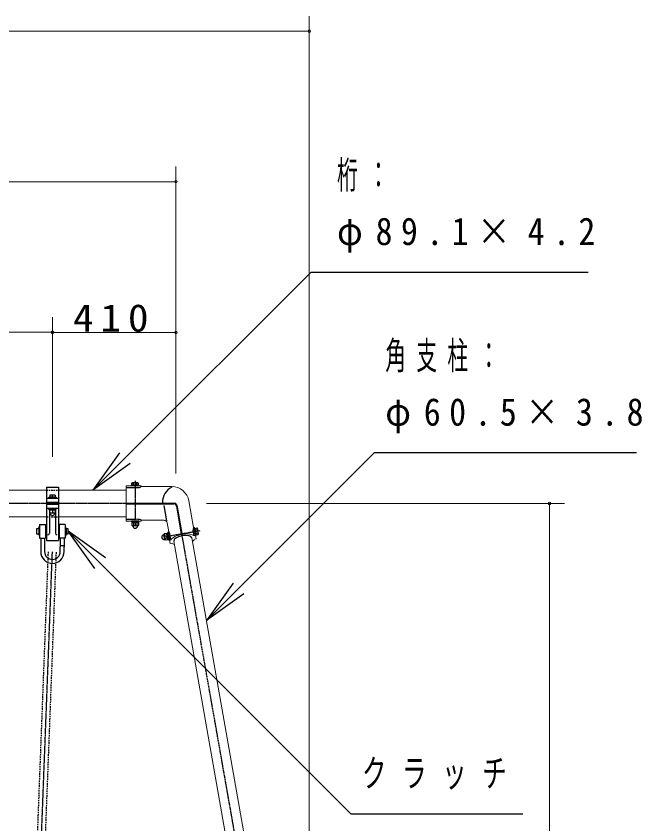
# Model space of a CAD drawing. Units: millimetres, scale not verified. Extents: x -19540 to 0, y -2390 to 13350.
# Drawn here: x -13570 to -11493, y 4036 to 6719 of the extents above; entities that cross this region are included whole.
import ezdxf

# ---------------------------------------------------------------- set-up
doc = ezdxf.new("R2010")
doc.units = ezdxf.units.MM
doc.linetypes.add('USER2', pattern=[6, 3, -1, 1, -1])
doc.linetypes.add('USER4', pattern=[8, 5, -3])
doc.layers.add('線', color=2, linetype='Continuous', lineweight=25)
doc.layers.add('補助', color=2, linetype='Continuous', lineweight=25)
doc.styles.add('ＭＳ ゴシック', font='')
doc.styles.get('ＭＳ ゴシック').set_extended_font_data('MS Gothic')

# ---------------------------------------------------------------- blocks, each defined once
blk = doc.blocks.new('dimension_origin')
at = {"color": 0, "linetype": 'Continuous', "lineweight": -2}
blk.add_circle((0, 0), 1.25, dxfattribs=at)

msp = doc.modelspace()

# ---------------------------------------------------------------- linework, layer by layer
at = {"layer": '線'}
for p, q in [((-13470, 5154.55), (-13430, 5154.55)), ((-13470, 5154.55), (-13470, 4977.45)), ((-13430, 5154.55), (-13430, 4977.45)), ((-13205, 5152.509), (-13175, 5152.509)), ((-13163, 5160.8), (-13187, 5160.8)), ((-13187, 5160.8), (-13187, 5158.3)), ((-13163, 5158.3), (-13187, 5158.3)), ((-13185.97, 5167.663), (-13184, 5168.8)), ((-13185.97, 5160.8), (-13185.97, 5167.663)), ((-13164.03, 5160.8), (-13185.97, 5160.8)), ((-13166, 5168.8), (-13184, 5168.8)), ((-13180.485, 5160.8), (-13180.485, 5167.663)), ((-13169.515, 5160.8), (-13169.515, 5167.663)), ((-13164.03, 5167.663), (-13166, 5168.8)), ((-13164.03, 5160.8), (-13164.03, 5167.663)), ((-13163, 5158.3), (-13163, 5160.8)), ((-13459, 5127.55), (-13458.5, 5128.05)), ((-13459, 5127.55), (-13459, 5120.55)), ((-13441.5, 5128.05), (-13458.5, 5128.05)), ((-13450, 5120.55), (-13450, 5126.913)), ((-13441, 5127.55), (-13441.5, 5128.05)), ((-13441, 5127.55), (-13441, 5120.55)), ((-13470, 5118.05), (-13430, 5118.05)), ((-13470, 5104.05), (-13430, 5104.05)), ((-13462, 5120.55), (-13438, 5120.55)), ((-13462, 5118.05), (-13462, 5120.55)), ((-13462, 5118.05), (-13438, 5118.05)), ((-13441, 5120.55), (-13459, 5120.55)), ((-13456, 5104.05), (-13456, 5097.95)), ((-13444, 5104.05), (-13444, 5097.95)), ((-13438, 5120.55), (-13438, 5118.05)), ((-13205, 5101.05), (-13051.118, 5101.05)), ((-13205, 5098.95), (-13047.324, 5098.95)), ((-13470, 5097.95), (-13430, 5097.95)), ((-13470, 5083.95), (-13430, 5083.95)), ((-13462, 5083.95), (-13438, 5083.95)), ((-13462, 5081.45), (-13462, 5083.95)), ((-13462, 5081.45), (-13438, 5081.45)), ((-13460.75, 5081.45), (-13439.25, 5081.45)), ((-13460.75, 5081.45), (-13460.75, 5078.45)), ((-13460.75, 5078.45), (-13439.25, 5078.45)), ((-13460, 5078.95), (-13460, 5000.745)), ((-13459.5, 5078.45), (-13459.5, 5068.739)), ((-13459.5, 5078.45), (-13440.5, 5078.45)), ((-13450.167, 5078.45), (-13450.971, 5081.45)), ((-13450, 5078.45), (-13450, 5069.587)), ((-13449.029, 5078.45), (-13449.833, 5081.45)), ((-13440.5, 5078.45), (-13440.5, 5068.739)), ((-13440, 5078.95), (-13440, 5000.745)), ((-13439.25, 5081.45), (-13439.25, 5078.45)), ((-13438, 5083.95), (-13438, 5081.45)), ((-13070.329, 5042.331), (-13079.321, 5093.331)), ((-13020.212, 4992.775), (-13037.476, 5090.686)), ((-13018.242, 4993.122), (-13034.869, 5087.415)), ((-13459.5, 5068.739), (-13459, 5068.45)), ((-13459, 5068.45), (-13441, 5068.45)), ((-13458, 5067.95), (-13458, 5068.45)), ((-13442, 5067.95), (-13442, 5068.45)), ((-13440.5, 5068.739), (-13441, 5068.45)), ((-13205, 5047.491), (-13175, 5047.491)), ((-13495.258, 5015.931), (-13493.724, 5023.302)), ((-13493.724, 5023.302), (-13492.5, 5023.048)), ((-13492.5, 5029.95), (-13472.5, 5029.95)), ((-13492.5, 5029.95), (-13492.5, 4984.95)), ((-13492.5, 5023.048), (-13492.5, 4991.852)), ((-13472.5, 5029.95), (-13472.5, 4984.95)), ((-13407.5, 5029.95), (-13427.5, 5029.95)), ((-13427.5, 5029.95), (-13427.5, 4984.95)), ((-13407.5, 5029.95), (-13407.5, 4984.95)), ((-13406.276, 5023.302), (-13407.5, 5023.048)), ((-13407.5, 5023.048), (-13407.5, 4991.852)), ((-13404.742, 5015.931), (-13406.276, 5023.302)), ((-13163, 5041.7), (-13187, 5041.7)), ((-13187, 5041.7), (-13187, 5039.2)), ((-13163, 5039.2), (-13187, 5039.2)), ((-13164.03, 5036.2), (-13185.97, 5036.2)), ((-13185.97, 5036.2), (-13185.97, 5027.337)), ((-13185.97, 5027.337), (-13184, 5026.2)), ((-13164.25, 5039.2), (-13185.75, 5039.2)), ((-13185.75, 5039.2), (-13185.75, 5036.2)), ((-13164.25, 5036.2), (-13185.75, 5036.2)), ((-13166, 5026.2), (-13184, 5026.2)), ((-13183, 5025.7), (-13183, 5026.2)), ((-13180.485, 5036.2), (-13180.485, 5027.337)), ((-13175.167, 5036.2), (-13175.971, 5039.2)), ((-13174.029, 5036.2), (-13174.833, 5039.2)), ((-13169.515, 5036.2), (-13169.515, 5027.337)), ((-13167, 5025.7), (-13167, 5026.2)), ((-13164.03, 5027.337), (-13166, 5026.2)), ((-13164.25, 5039.2), (-13164.25, 5036.2)), ((-13164.03, 5036.2), (-13164.03, 5027.337)), ((-13163, 5039.2), (-13163, 5041.7)), ((-12976.73, 5018.28), (-12979.192, 5017.845)), ((-12975.025, 4994.21), (-12979.192, 5017.845)), ((-12972.563, 4994.644), (-12976.73, 5018.28)), ((-12976.551, 5017.265), (-12969.793, 5018.457)), ((-12969.793, 5018.457), (-12968.331, 5016.714)), ((-13495.259, 5015.95), (-13502.5, 5015.95)), ((-13502.5, 5015.95), (-13502.5, 4998.95)), ((-13502.5, 4998.95), (-13495.259, 4998.95)), ((-13495.258, 5015.931), (-13495.258, 4998.969)), ((-13495.258, 4998.969), (-13493.724, 4991.598)), ((-13493.724, 4991.598), (-13492.5, 4991.852)), ((-13470, 5015.95), (-13472.5, 5015.95)), ((-13472.5, 4998.95), (-13470, 4998.95)), ((-13427.5, 5015.95), (-13430.011, 5015.95)), ((-13430.011, 4998.95), (-13427.5, 4998.95)), ((-13406.276, 4991.598), (-13407.5, 4991.852)), ((-13404.742, 4998.969), (-13406.276, 4991.598)), ((-13397.5, 5015.95), (-13404.744, 5015.95)), ((-13404.744, 4998.95), (-13397.5, 4998.95)), ((-13404.742, 5015.931), (-13404.742, 4998.969)), ((-13397.5, 4998.95), (-13397.5, 5015.95)), ((-13080.425, 4995.934), (-13079.933, 4996.02)), ((-13079.329, 4999.142), (-13080.106, 4997.005)), ((-13076.981, 4979.279), (-13080.106, 4997.005)), ((-13070.6, 5000.681), (-13079.329, 4999.142)), ((-13069.648, 4995.28), (-13078.376, 4993.741)), ((-13066.791, 4979.075), (-13070.6, 5000.681)), ((-13067.608, 5000.986), (-13070.562, 5000.465)), ((-13066.829, 4979.292), (-13070.562, 5000.465)), ((-13068.725, 4990.043), (-13065.91, 4991.356)), ((-13065.363, 5002.651), (-13067.825, 5002.217)), ((-13063.657, 4978.582), (-13067.825, 5002.217)), ((-13063.874, 4979.813), (-13067.608, 5000.986)), ((-13061.195, 4979.016), (-13065.363, 5002.651)), ((-13056.555, 4979.398), (-13059.745, 4997.486)), ((-12979.515, 4992.982), (-12982.705, 5011.07)), ((-12972.742, 4995.659), (-12976.551, 5017.265)), ((-12975.599, 5011.863), (-12968.84, 5013.055)), ((-12975.025, 4994.21), (-12972.563, 4994.644)), ((-12973.694, 5001.06), (-12966.935, 5002.252)), ((-12972.742, 4995.659), (-12965.983, 4996.851)), ((-12965.205, 4998.988), (-12968.331, 5016.714)), ((-12965.983, 4996.851), (-12965.205, 4998.988)), ((-13492.5, 4984.95), (-13472.5, 4984.95)), ((-13489, 4984.95), (-13489, 4939.95)), ((-13476, 4984.95), (-13476, 4939.95)), ((-13470, 4977.45), (-13430, 4977.45)), ((-13407.5, 4984.95), (-13427.5, 4984.95)), ((-13424, 4984.95), (-13424, 4955.95)), ((-13411, 4984.95), (-13411, 4955.95)), ((-13077.647, 4980.177), (-13077.154, 4980.263)), ((-13075.519, 4977.536), (-13076.981, 4979.279)), ((-13067.743, 4984.477), (-13076.471, 4982.938)), ((-13066.791, 4979.075), (-13075.519, 4977.536)), ((-13068.527, 4988.922), (-13065.712, 4990.234)), ((-13063.874, 4979.813), (-13066.829, 4979.292)), ((-13063.657, 4978.582), (-13061.195, 4979.016)), ((-13424, 4959.95), (-13411, 4959.95)), ((-13424, 4939.95), (-13424, 4955.95)), ((-13411, 4939.95), (-13411, 4955.95))]:
    msp.add_line(p, q, dxfattribs=at)
at = {"layer": '線', "color": 7, "lineweight": 13}
for p, q in [((-13205, 5101.05), (-13205, 5158.3)), ((-13155, 5158.3), (-13205, 5158.3)), ((-13155, 5156.05), (-13155, 5158.3)), ((-13155, 5156.05), (-13054.05, 5156.05)), ((-13470, 5144.55), (-13960, 5144.55)), ((-13205, 5144.55), (-13430, 5144.55)), ((-13205, 5041.7), (-13205, 5098.95)), ((-12981.683, 5020.453), (-12997.178, 5108.328)), ((-13470, 5055.45), (-13960, 5055.45)), ((-13205, 5055.45), (-13430, 5055.45)), ((-13205, 5041.7), (-13155, 5041.7)), ((-13155, 5041.7), (-13155, 5043.95)), ((-13155, 5043.95), (-13079.005, 5043.95)), ((-13063.914, 5005.953), (-13069.157, 5035.686)), ((-12979.713, 5020.8), (-12981.683, 5020.453)), ((-12974.95, 4993.787), (-12979.713, 5020.8)), ((-13063.914, 5005.953), (-13065.884, 5005.606)), ((-13061.121, 4978.593), (-13065.884, 5005.606)), ((-12974.95, 4993.787), (-12979.515, 4992.982)), ((-12972.888, 4982.093), (-12974.95, 4993.787)), ((-13056.555, 4979.398), (-13061.121, 4978.593)), ((-13059.059, 4966.899), (-13061.121, 4978.593)), ((-13054.493, 4967.704), (-13059.059, 4966.899)), ((-12558.822, 2207.656), (-13046.795, 4975.09)), ((-12499.241, 2218.162), (-12987.214, 4985.596)), ((-12972.888, 4982.093), (-12977.453, 4981.288))]:
    msp.add_line(p, q, dxfattribs=at)
at = {"layer": '線', "color": 20, "linetype": 'USER2'}
for p, q in [((-13175, 5175), (-13175, 5025)), ((-13040, 5100), (-14924.55, 5100)), ((-12529.031, 2212.909), (-13037.784, 5098.191)), ((-12961.105, 5008.849), (-13079.282, 4988.012)), ((-13520, 3112), (-13450, 4939.95))]:
    msp.add_line(p, q, dxfattribs=at)
at = {"layer": '線', "color": 4, "linetype": 'USER4'}
for p, q in [((-13470, 5144.55), (-13430, 5144.55)), ((-13470, 5055.45), (-13430, 5055.45)), ((-13532.666, 3127.501), (-13463.24, 4940.457)), ((-13506.186, 3126.487), (-13436.76, 4939.443))]:
    msp.add_line(p, q, dxfattribs=at)
at = {"layer": '線'}
for centre, radius, start, end in [((-13183.227, 5162.913), 5.485, 60.00001, 119.99999), ((-13175, 5155.004), 13.796, 66.57346, 113.42654), ((-13166.773, 5162.913), 5.485, 60.00001, 119.99999), ((-13026.968, 5103.075), 57.75, 118.03284, 180.02513), ((-13454.5, 5115.441), 12.323, 68.58229, 111.41755), ((-13445.5, 5115.441), 12.323, 68.58243, 111.41757), ((-13051.118, 5084.55), 16.5, 10, 90), ((-13047.324, 5088.95), 10, 10, 90), ((-13465, 5078.95), 5, 0, 90), ((-13435, 5078.95), 5, 90, 180), ((-13454.75, 5082.458), 13.72, 249.74445, 290.25555), ((-13450, 5067.95), 8, 180, 0), ((-13445.25, 5082.458), 13.72, 249.74445, 290.25555), ((-13183.227, 5032.087), 5.485, 240.00001, 299.99999), ((-13175, 5025.7), 8, 180, 0), ((-13175, 5039.996), 13.796, 246.57346, 293.42654), ((-13166.773, 5032.087), 5.485, 240.00001, 299.99999), ((-12964.895, 5013.877), 18.029, 158.61013, 188.95712), ((-12973.994, 5014.931), 5.485, 340.00001, 39.99999), ((-13465, 5000.745), 5, 270, 0), ((-13435, 5000.745), 5, 180, 270), ((-13079.036, 4988.055), 8, 100, 280), ((-13074.175, 4997.266), 5.485, 160.00001, 219.99999), ((-13064.957, 4990.538), 13.796, 166.57346, 213.42654), ((-13077.44, 4994.032), 18.029, 11.04288, 41.38987), ((-12980.354, 5005.455), 13.796, 346.57346, 33.42654), ((-12971.137, 4998.726), 5.485, 340.00001, 39.99999), ((-13071.317, 4981.062), 5.485, 160.00001, 219.99999), ((-13450, 4939.95), 39, 180, 0), ((-13450, 4939.95), 26, 180, 0)]:
    msp.add_arc(centre, radius, start, end, dxfattribs=at)
at = {"layer": '線', "color": 7, "lineweight": 13}
for centre, radius in [((-13054.05, 5098.3), 57.75), ((-13079.005, 5033.95), 10)]:
    msp.add_arc(centre, radius, 10, 90, dxfattribs=at)
at = {"layer": '線'}
for centre, major_axis, ratio, start_param, end_param in [((-13175, 5156.05), (20, 0), 0.177056, 4.71238898, 6.28318531), ((-13175, 5043.95), (20, 0), 0.177056, 6.28318531, 7.85398163), ((-13014.789, 4980.734), (32.006, 5.644), 0.39582, 1.67096375, 3.14159265), ((-13019.22, 4979.952), (32.006, 5.644), 0.39582, 0, 1.47062891)]:
    msp.add_ellipse(centre, major_axis=major_axis, ratio=ratio, start_param=start_param, end_param=end_param, dxfattribs=at)
at = {"layer": '線', "color": 7, "lineweight": 13}
for centre, start_param, end_param in [((-13014.789, 4980.734), 1.64472729, 2.79370891), ((-13019.22, 4979.952), 0.34788375, 1.49686536), ((-13014.789, 4980.734), 3.48947704, 3.88134376), ((-13019.22, 4979.952), 5.5434342, 5.93530092)]:
    msp.add_ellipse(centre, major_axis=(43.332, 7.641), ratio=0.39582, start_param=start_param, end_param=end_param, dxfattribs=at)
at = {"layer": '補助', "lineweight": 13}
for p, q in [((-12597.286, 2700), (-12597.286, 6718.8)), ((-16805.675, 6668.8), (-12597.286, 6668.8)), ((-13040, 5200), (-13040, 6218.8)), ((-14645, 6168.8), (-13040, 6168.8)), ((-13450, 5254.55), (-13450, 5718.8)), ((-13450, 5254.55), (-13450, 5718.14)), ((-13040, 5200), (-13040, 5718.14)), ((-13980, 5668.8), (-13450, 5668.8)), ((-13450, 5668.14), (-13040, 5668.14)), ((-12938.103, 5100), (-11750, 5100)), ((-11800, 5100), (-11800, 2600))]:
    msp.add_line(p, q, dxfattribs=at)
at = {"layer": '補助'}
for p, q in [((-13209.537, 5250.616), (-12591.353, 5868.8)), ((-12591.353, 5868.8), (-12491.353, 5868.8)), ((-12491.353, 5868.8), (-11671.58, 5868.8)), ((-13227.215, 5268.294), (-13315.603, 5144.55)), ((-12832.771, 4817.301), (-12381.272, 5268.8)), ((-12381.272, 5268.8), (-12331.272, 5268.8)), ((-12331.272, 5268.8), (-11511.499, 5268.8)), ((-13315.603, 5144.55), (-13209.537, 5250.616)), ((-13191.86, 5232.938), (-13315.603, 5144.55)), ((-13309.112, 4883.706), (-13397.5, 5007.45)), ((-13273.756, 4919.062), (-13397.5, 5007.45)), ((-13397.5, 5007.45), (-13291.434, 4901.384)), ((-13291.434, 4901.384), (-12458.85, 4068.8)), ((-12850.448, 4834.979), (-12938.837, 4711.235)), ((-12938.837, 4711.235), (-12832.771, 4817.301)), ((-12815.093, 4799.623), (-12938.837, 4711.235)), ((-12458.85, 4068.8), (-12408.85, 4068.8)), ((-12408.85, 4068.8), (-11888.632, 4068.8))]:
    msp.add_line(p, q, dxfattribs=at)

# ---------------------------------------------------------------- block references
at = {"layer": '補助', "lineweight": 13, "xscale": 3.33, "yscale": 3.33}
for p, rotation in [((-12597.286, 6668.8), 180), ((-13040, 6168.8), 180), ((-13450, 5668.8), 180), ((-13040, 5668.14), 180), ((-11800, 5100), 270)]:
    msp.add_blockref('dimension_origin', p, dxfattribs=dict(at, rotation=rotation))
msp.add_blockref('dimension_origin', (-13450, 5668.14), dxfattribs=at)

# ---------------------------------------------------------------- texts
at = {"layer": '補助', "char_height": 91.64, "style": 'ＭＳ ゴシック'}
for s, insert, attachment_point in [('\\T1.5;\\W0.55;桁：', (-12505.103, 6237.55), 1), ('\\T1.5;\\W0.9;φ89.1×4.2', (-12505.103, 6050.05), 1), ('\\T1.33;\\W1.1;410', (-13245, 5669.14), 8), ('\\T1.5;\\W0.55;角支柱：', (-12345.022, 5637.55), 1), ('\\T1.5;\\W0.9;φ60.5×3.8', (-12345.022, 5450.05), 1), ('\\T1.64;\\W0.65;クラッチ', (-12422.6, 4250.05), 1)]:
    msp.add_mtext(s, dxfattribs=dict(at, insert=insert, attachment_point=attachment_point))

doc.saveas('drawing.dxf')
